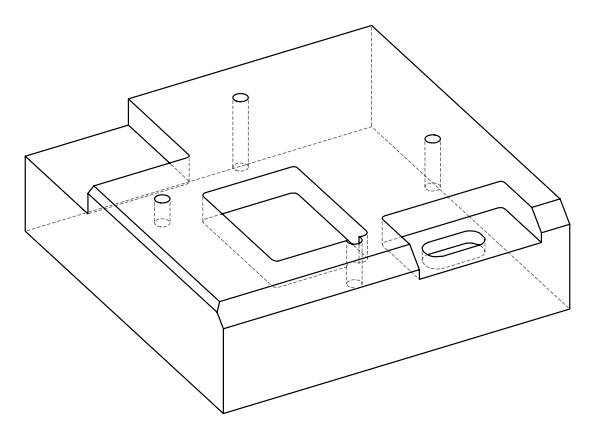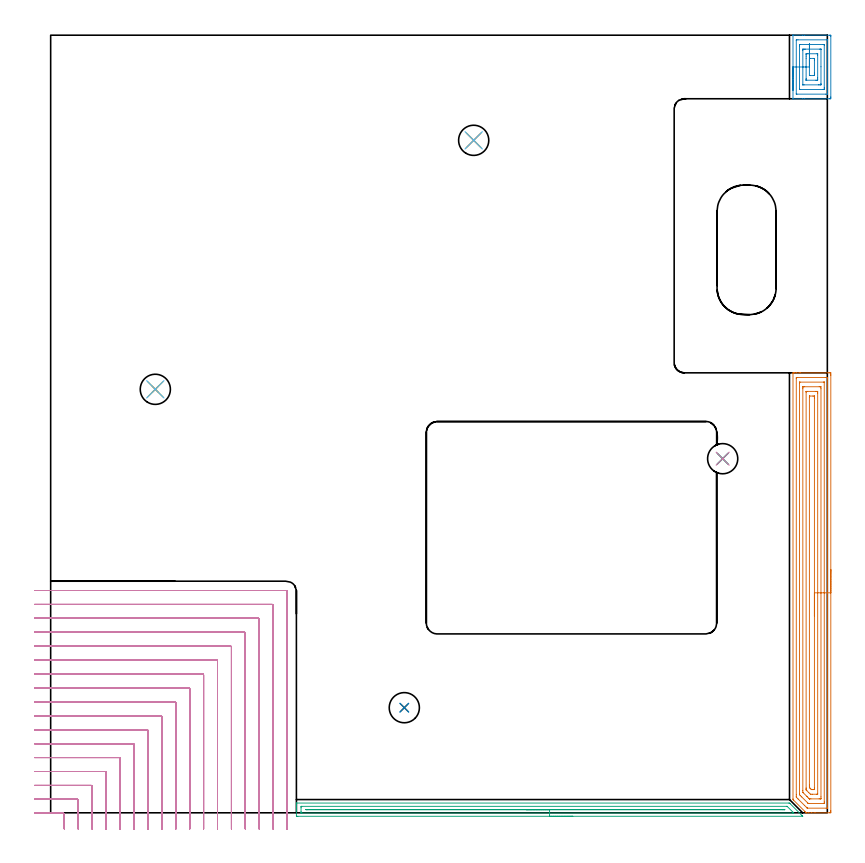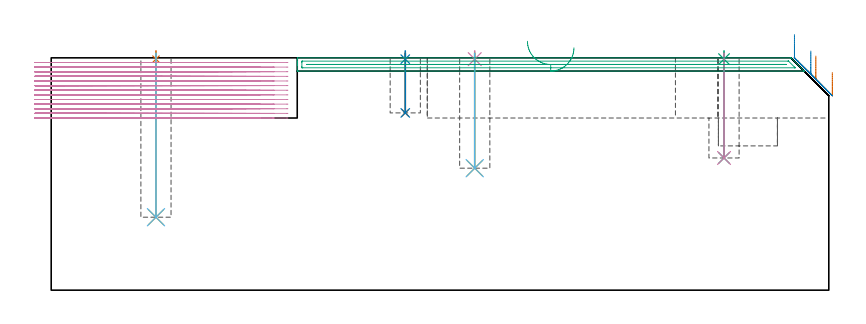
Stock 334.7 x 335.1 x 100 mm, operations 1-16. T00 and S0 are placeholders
(PLAN: 19 operations, 12 tool changes, 189.8 min)
(1 SPOT_DRILL | STEP1POCKET | NXT0321_9005460120000 | 0.03 min | 1 mm3)
(2 SPOT_DRILL_1 | STEP1POCKET_1 | NXT0321_9005460120000 | 0.03 min | 2 mm3)
(3 SPOT_DRILL_2 | STEP1POCKET_2 | NXT0321_9005460120000 | 0.03 min | 2 mm3)
(4 SPOT_DRILL_3 | STEP1POCKET_3 | NXT0321_9005460120000 | 0.03 min | 1 mm3)
(5 DRILL_BLIND_HOLE_INTO_CENTER | STEP1POCKET | UGT0301_201 | 0.28 min | 3690 mm3)
(6 DRILL_TO_ENLARGE_BLIND_HOLE | STEP1POCKET | UGT0301_374 | 0.28 min | 5396 mm3)
(7 DRILL_BLIND_HOLE_INTO_CENTER_1 | STEP1POCKET_1 | UGT0301_201 | 0.1 min | 1212 mm3)
(8 DRILL_TO_ENLARGE_BLIND_HOLE_1 | STEP1POCKET_1 | UGT0301_374 | 0.1 min | 1925 mm3)
(9 DRILL_BLIND_HOLE_INTO_CENTER_2 | STEP1POCKET_2 | UGT0301_201 | 0.18 min | 2282 mm3)
(10 DRILL_TO_ENLARGE_BLIND_HOLE_2 | STEP1POCKET_2 | UGT0301_374 | 0.18 min | 3424 mm3)
(11 DRILL_BLIND_HOLE_INTO_CENTER_3 | STEP1POCKET_3 | UGT0301_201 | 0.2 min | 2527 mm3)
(12 DRILL_TO_ENLARGE_BLIND_HOLE_3 | STEP1POCKET_3 | UGT0301_374 | 0.2 min | 3764 mm3)
(13 AREA_MILL | FG_CHAMFER_SURFACE | UGT0205_001 | 9.36 min | 26177 mm3)
(14 AREA_MILL_1 | FG_CHAMFER_SURFACE_1 | UGT0205_001 | 1.63 min | 4628 mm3)
(15 AREA_MILL_2 | FG_CHAMFER_SURFACE_2 | UGT0205_001 | 5.31 min | 3547 mm3)
(16 MILL_CORNER_NOTCH_RECTANGULAR | CORNER_NOTCH_RECTANGULAR | NXT0201_009 | Follow Part, ap 2, ae 75% | 56.61 min | 273572 mm3)
(17 MILL_RECTANGULAR_POCKET | POCKET_RECTANGULAR_STRAIGHT | NXT0201_009 | Follow Part, ap 2, ae 75% | 51.02 min | 295152 mm3)
(18 MILL_RECTANGULAR_POCKET_1 | POCKET_RECTANGULAR_STRAIGHT_1 | UGT0201_100 | Follow Part, ap 4.5, ae 75% | 2.59 min | 49498 mm3)
(19 MILL_SLOT | SLOT_PARTIAL_RECTANGULAR | NXT0201_009 | Follow Part, ap 2, ae 75% | 61.61 min | 165857 mm3)
(TOOL NXT0321_9005460120000 | NC Spot Drill, 142deg, 12mm, Carbide, Uncoated | D12 PA142 FL30 Z2)
(TOOL UGT0301_201 | Twist Drill 8.4 mm | D8.4 PA118 FL72 Z2)
(TOOL UGT0301_374 | Twist Drill Flat Bottom 13 mm | D13 PA180 FL101 Z2)
(TOOL UGT0205_001 | Chamfer Mill 20 x 3 x 45 deg. | D20 FL50 Z2)
(TOOL NXT0201_009 | ENDMILL 8mm [2P460-0800-NA 1630] | D8 FL26 Z6)
(TOOL UGT0201_100 | End Mill 18 mm | D18 FL22 Z2)
(OP 1 SPOT_DRILL)
G17 G21 G94 G90
T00 M6
G54
G17 G0 G90 X45.1 Y182.5 S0 M3
G43 Z110. H0
G94 G81 G98 Z99.44 F250. R103.
G80
M5
M2
(OP 2 SPOT_DRILL_1)
G17 G21 G94 G90
T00 M6
G54
G17 G0 G90 X152.4 Y45.3 S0 M3
G43 Z110. H0
G94 G81 G98 Z99.44 F250. R103.
G80
M5
M2
(OP 3 SPOT_DRILL_2)
G17 G21 G94 G90
T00 M6
G54
G17 G0 G90 X289.6 Y152.6 S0 M3
G43 Z110. H0
G94 G81 G98 Z99.44 F250. R103.
G80
M5
M2
(OP 4 SPOT_DRILL_3)
G17 G21 G94 G90
T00 M6
G54
G17 G0 G90 X182.3 Y289.8 S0 M3
G43 Z110. H0
G94 G81 G98 Z99.44 F250. R103.
G80
M5
M2
(OP 5 DRILL_BLIND_HOLE_INTO_CENTER)
G17 G21 G94 G90
T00 M6
G54
G17 G0 G90 X45.1 Y182.5 S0 M3
G43 Z110. H0
G94 G81 G98 Z31.4 F250. R102.
G80
M5
M2
(OP 6 DRILL_TO_ENLARGE_BLIND_HOLE)
G17 G21 G94 G90
T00 M6
G54
G17 G0 G90 X45.1 Y182.5 S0 M3
G43 Z110. H0
G94 G73 G98 Z31.4 F250. Q11.433 R102.
G80
M5
M2
(OP 7 DRILL_BLIND_HOLE_INTO_CENTER_1)
G17 G21 G94 G90
T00 M6
G54
G17 G0 G90 X152.4 Y45.3 S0 M3
G43 Z110. H0
G94 G81 G98 Z76.3 F250. R102.
G80
M5
M2
(OP 8 DRILL_TO_ENLARGE_BLIND_HOLE_1)
G17 G21 G94 G90
T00 M6
G54
G17 G0 G90 X152.4 Y45.3 S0 M3
G43 Z110. H0
G94 G81 G98 Z76.3 F250. R102.
G80
M5
M2
(OP 9 DRILL_BLIND_HOLE_INTO_CENTER_2)
G17 G21 G94 G90
T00 M6
G54
G17 G0 G90 X289.6 Y152.6 S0 M3
G43 Z110. H0
G94 G81 G98 Z56.9 F250. R102.
G80
M5
M2
(OP 10 DRILL_TO_ENLARGE_BLIND_HOLE_2)
G17 G21 G94 G90
T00 M6
G54
G17 G0 G90 X289.6 Y152.6 S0 M3
G43 Z110. H0
G94 G73 G98 Z56.9 F250. Q10.775 R102.
G80
M5
M2
(OP 11 DRILL_BLIND_HOLE_INTO_CENTER_3)
G17 G21 G94 G90
T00 M6
G54
G17 G0 G90 X182.3 Y289.8 S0 M3
G43 Z110. H0
G94 G81 G98 Z52.5 F250. R102.
G80
M5
M2
(OP 12 DRILL_TO_ENLARGE_BLIND_HOLE_3)
G17 G21 G94 G90
T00 M6
G54
G17 G0 G90 X182.3 Y289.8 S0 M3
G43 Z110. H0
G94 G73 G98 Z52.5 F250. Q11.875 R102.
G80
M5
M2
(OP 13 AREA_MILL)
G17 G21 G94 G90
T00 M6
G54
G17 G0 G90 X336.2 Y104.8 S1061 M3
G43 Z110. H0
Z93.7
G94 G1 Y104.762 Z92.828 F250.
Y104.648 Z91.963
Y104.459 Z91.112
Y104.197 Z90.28
Y103.863 Z89.474
Y103.46 Z88.7
Y102.992 Z87.964
Y102.46 Z87.272
Y101.871 Z86.629
Y101.228 Z86.04
Y100.536 Z85.508
Y99.8 Z85.04
Y99.026 Z84.637
Y98.22 Z84.303
Y97.388 Z84.041
Y96.536 Z83.852
Y95.672 Z83.738
Y94.8 Z83.7
Y0.922
X336.199 Y0.61 Z83.701
X336.194 Y0.035 Z83.704
X336.192 Y0.007 Z83.706
X335.62 Y0. Z84.277
X329.386 Z90.509
X327.932 Z91.965
X326.714 Z93.18
X325.601 Y0.001 Z94.298
X325.599 Z94.299
X325.585 Y0.015 Z94.315
X325.378 Y0.22 Z94.518
X324.989 Y0.61 Z94.91
X320.094 Y5.506 Z99.806
X320.011 Y5.591 Z99.889
X319.904 Y5.705 Z99.99
X319.9 Y5.967 Z100.
Y189.436
X319.903 Y189.59 Z99.988
X319.947 Y189.593 Z99.944
X320.326 Y189.6 Z99.574
X320.717 Z99.183
X321.37 Z98.525
X322.588 Z97.309
X323.152 Z96.743
X335.012 Z84.886
X335.62 Y189.597 Z84.277
X336.192 Y189.593 Z83.706
X336.194 Y189.565 Z83.704
X336.199 Y188.99 Z83.701
X336.2 Y188.409 Z83.7
Y94.8
X334.786 Z85.114
Y2.34
X334.784 Y2.283 Z85.116
X334.78 Y2.171 Z85.12
X334.772 Y2.01 Z85.128
X334.73 Y2.008 Z85.17
X334.233 Y2.001 Z85.667
X326.217 Z93.683
X326.12 Y2.005 Z93.78
X326.071 Y2.01 Z93.829
X326.043 Y2.018 Z93.857
X325.995 Y2.063 Z93.905
X325.823 Y2.228 Z94.077
X325.654 Y2.396 Z94.246
X324.933 Y3.117 Z94.967
X322.083 Y5.967 Z97.817
X321.37 Y6.688 Z98.53
X321.332 Y6.73 Z98.568
X321.321 Y6.805 Z98.579
X321.317 Y6.86 Z98.583
X321.315 Y6.915 Z98.585
X321.314 Y7.753 Z98.586
Y187.26
X321.316 Y187.317 Z98.584
X321.32 Y187.429 Z98.58
X321.328 Y187.59 Z98.572
X321.37 Y187.592 Z98.53
X321.867 Y187.599 Z98.033
X333.839 Y187.6 Z86.061
X334.336 Y187.598 Z85.564
X334.73 Y187.591 Z85.17
X334.779 Y187.589 Z85.121
X334.786 Y187.204 Z85.114
Y94.8
X333.372 Z86.528
X333.371 Y4.65 Z86.529
X333.37 Y4.181 Z86.53
X333.367 Y4.076 Z86.533
X333.365 Y4.026 Z86.535
X333.358 Y4.01 Z86.542
X333.31 Y4.007 Z86.59
X333.128 Y4.001 Z86.772
X326.894 Z93.006
X326.714 Y4.004 Z93.186
X326.534 Y4.01 Z93.366
X326.494 Y4.017 Z93.406
X326.469 Y4.038 Z93.431
X326.418 Y4.084 Z93.482
X326.318 Y4.181 Z93.582
X323.639 Y6.86 Z96.261
X323.152 Y7.35 Z96.748
X322.756 Y7.753 Z97.144
X322.735 Y7.784 Z97.165
X322.733 Y7.806 Z97.167
X322.73 Y7.859 Z97.17
X322.729 Y7.965 Z97.171
X322.728 Y8.177 Z97.172
X322.729 Y184.95 Z97.171
X322.73 Y185.419 Z97.17
X322.733 Y185.524 Z97.167
X322.735 Y185.574 Z97.165
X322.742 Y185.59 Z97.158
X322.79 Y185.593 Z97.11
X322.972 Y185.599 Z96.928
X333.129 Z86.771
X333.25 Y185.597 Z86.65
X333.346 Y185.592 Z86.554
X333.366 Y185.588 Z86.534
X333.368 Y185.583 Z86.532
X333.37 Y185.56 Z86.53
X333.371 Y185.419 Z86.529
X333.372 Y94.8 Z86.528
X331.957 Z87.943
Y6.86
X331.952 Y6.073 Z87.948
X331.951 Y6.023 Z87.949
X331.917 Y6.01 Z87.983
X331.81 Y6.006 Z88.09
X331.596 Y6.003 Z88.304
X331.167 Y6. Z88.733
X327.605 Z92.295
X327.143 Y6.001 Z92.757
X327.036 Y6.002 Z92.864
X326.982 Y6.006 Z92.918
X326.957 Y6.01 Z92.943
X326.925 Y6.035 Z92.975
X326.714 Y6.24 Z93.186
X326.089 Y6.86 Z93.811
X325.823 Y7.125 Z94.077
X324.305 Y8.645 Z95.595
X324.215 Y8.74 Z95.685
X324.163 Y8.797 Z95.737
X324.15 Y8.845 Z95.75
X324.143 Y9.538 Z95.757
Y182.74
X324.148 Y183.527 Z95.752
X324.149 Y183.577 Z95.751
X324.183 Y183.59 Z95.717
X324.29 Y183.594 Z95.61
X324.504 Y183.597 Z95.396
X324.933 Y183.6 Z94.967
X331.2 Z88.7
X331.61 Y183.598 Z88.29
X331.815 Y183.594 Z88.085
X331.916 Y183.59 Z87.984
X331.951 Y183.581 Z87.949
X331.957 Y182.74 Z87.943
Y94.8
X330.543 Z89.357
X330.542 Y8.379 Z89.358
X330.539 Y8.111 Z89.361
X330.536 Y8.036 Z89.364
X330.532 Y8.009 Z89.368
X330.517 Y8.007 Z89.383
X330.437 Y8.003 Z89.463
X330.277 Y8.001 Z89.623
X330.03 Y8. Z89.87
X328.247 Y8.001 Z91.653
X327.605 Y8.01 Z92.295
X327.394 Y8.016 Z92.506
X326.714 Y8.684 Z93.186
X325.86 Y9.538 Z94.04
X325.823 Y9.575 Z94.077
X325.614 Y9.795 Z94.286
X325.564 Y9.848 Z94.336
X325.561 Y9.986 Z94.339
X325.559 Y10.164 Z94.341
X325.557 Y10.431 Z94.343
Y10.698
X325.558 Y181.221 Z94.342
X325.561 Y181.489 Z94.339
X325.564 Y181.564 Z94.336
X325.568 Y181.591 Z94.332
X325.583 Y181.593 Z94.317
X325.663 Y181.597 Z94.237
X325.823 Y181.599 Z94.077
X326.07 Y181.6 Z93.83
X329.633 Z90.267
X330.277 Y181.598 Z89.623
X330.528 Y181.596 Z89.372
X330.538 Y181.586 Z89.362
X330.54 Y181.583 Z89.36
X330.543 Y180.955 Z89.357
Y180.687
Y94.8
X329.129 Z90.771
Y10.689
X329.128 Y10.431 Z90.772
X329.124 Y10.114 Z90.776
X329.122 Y10.036 Z90.778
X329.116 Y10.01 Z90.784
X329.068 Y10.007 Z90.832
X328.923 Y10.002 Z90.977
X328.495 Y10. Z91.405
X328.034 Z91.866
X327.927 Y10.003 Z91.973
X327.874 Y10.008 Z92.026
X327.848 Y10.012 Z92.052
X327.795 Y10.062 Z92.105
X327.605 Y10.245 Z92.295
X327.417 Y10.431 Z92.483
X327.228 Y10.621 Z92.672
X327.103 Y10.75 Z92.797
X327.004 Y10.856 Z92.896
X326.978 Y10.892 Z92.922
X326.976 Y10.908 Z92.924
X326.973 Y11.065 Z92.927
X326.971 Y11.324 Z92.929
Y11.959
Y178.911
X326.972 Y179.169 Z92.928
X326.976 Y179.486 Z92.924
X326.978 Y179.564 Z92.922
X326.984 Y179.59 Z92.916
X327.032 Y179.593 Z92.868
X327.176 Y179.598 Z92.724
X328.495 Y179.599 Z91.405
X328.959 Y179.597 Z90.941
X329.096 Y179.59 Z90.804
X329.122 Y179.586 Z90.778
X329.124 Y179.538 Z90.776
X329.127 Y179.428 Z90.773
X329.128 Y179.169 Z90.772
X329.129 Y178.534 Z90.771
Y94.8
Y93.928 Z90.809
Y93.064 Z90.923
Y92.212 Z91.112
Y91.38 Z91.374
Y90.574 Z91.708
Y89.8 Z92.111
Y89.064 Z92.58
Y88.372 Z93.111
Y87.729 Z93.7
Y87.14 Z94.343
Y86.608 Z95.035
Y86.14 Z95.771
Y85.737 Z96.545
Y85.403 Z97.351
Y85.141 Z98.183
Y84.952 Z99.035
Y84.838 Z99.9
Y84.8 Z100.771
G0 Z110.
M5
M2
(OP 14 AREA_MILL_1)
G17 G21 G94 G90
T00 M6
G54
G17 G0 G90 X319.9 Y311.4 S1061 M3
G43 Z110. H0
G94 G1 Y311.438 Z109.128 F250.
Y311.552 Z108.263
Y311.741 Z107.412
Y312.003 Z106.58
Y312.337 Z105.774
Y312.74 Z105.
Y313.208 Z104.264
Y313.74 Z103.572
Y314.329 Z102.929
Y314.972 Z102.339
Y315.664 Z101.808
Y316.4 Z101.34
Y317.174 Z100.937
Y317.98 Z100.603
Y318.812 Z100.341
Y319.663 Z100.152
Y320.528 Z100.038
Y321.4 Z100.
Y335.077
X319.904 Y335.093 Z99.994
X319.906 Y335.096 Z99.992
X319.96 Y335.1 Z99.938
X324.089 Z95.81
X324.933 Z94.96
X335.62 Z84.275
X336.045 Y335.097 Z83.85
X336.191 Y335.09 Z83.705
X336.199 Y334.945 Z83.698
X336.2 Y334.636 Z83.7
Y308.472
X336.197 Y308.164 Z83.703
X336.191 Y307.706 Z83.705
X336.087 Y307.702 Z83.809
X335.62 Y307.7 Z84.275
X324.933 Z94.96
X324.089 Z95.81
X319.961 Z99.938
X319.902 Z99.995
Y307.703 Z99.996
X319.9 Y307.723 Z100.
Y321.4
X321.314 Z98.586
X321.315 Y332.926 Z98.585
X321.316 Y332.982 Z98.584
X321.321 Y333.084 Z98.579
X321.37 Y333.09 Z98.53
X322.03 Y333.099 Z97.87
X334.498 Y333.1 Z85.402
X334.73 Y333.098 Z85.17
X334.762 Y333.095 Z85.138
X334.776 Y333.091 Z85.124
X334.781 Y333.037 Z85.119
X334.785 Y332.927 Z85.115
Y309.874
X334.784 Y309.818 Z85.116
X334.779 Y309.716 Z85.121
X334.73 Y309.71 Z85.17
X334.07 Y309.701 Z85.83
X321.602 Y309.7 Z98.298
X321.37 Y309.702 Z98.53
X321.338 Y309.705 Z98.562
X321.324 Y309.709 Z98.576
X321.319 Y309.763 Z98.581
X321.315 Y309.873 Z98.585
X321.314 Y321.4 Z98.586
X322.728 Z97.172
X322.729 Y330.224 Z97.171
X322.73 Y330.641 Z97.17
X322.735 Y331.061 Z97.165
X322.742 Y331.091 Z97.158
X322.765 Y331.095 Z97.135
X322.82 Y331.099 Z97.08
X322.93 Y331.1 Z96.97
X323.152 Z96.748
X332.955 Z86.945
X333.365 Y331.076 Z86.535
X333.368 Y330.959 Z86.532
X333.371 Y330.688 Z86.529
Y312.576
X333.37 Y312.159 Z86.53
X333.364 Y311.74 Z86.536
X333.358 Y311.709 Z86.542
X333.335 Y311.705 Z86.565
X333.28 Y311.701 Z86.62
X333.17 Y311.7 Z86.73
X332.948 Z86.952
X323.145 Z96.755
X322.735 Y311.724 Z97.165
X322.732 Y311.841 Z97.168
X322.729 Y312.112 Z97.171
X322.728 Y321.4 Z97.172
X324.143 Z95.757
Y328.459
X324.145 Y328.85 Z95.755
X324.148 Y329.045 Z95.752
X324.149 Y329.086 Z95.751
X324.194 Y329.091 Z95.706
X324.289 Y329.097 Z95.611
X324.933 Y329.1 Z94.967
X325.176 Z94.724
X331.411 Z88.489
X331.882 Y329.096 Z88.018
X331.935 Y329.093 Z87.965
X331.949 Y329.09 Z87.951
X331.951 Y329.08 Z87.949
X331.954 Y329.042 Z87.946
X331.956 Y328.881 Z87.944
X331.957 Y321.5 Z87.943
Y314.341
X331.955 Y313.95 Z87.945
X331.952 Y313.755 Z87.948
X331.951 Y313.714 Z87.949
X331.906 Y313.709 Z87.994
X331.811 Y313.703 Z88.089
X331.167 Y313.7 Z88.733
X330.923 Z88.977
X324.689 Z95.211
X324.218 Y313.704 Z95.682
X324.165 Y313.707 Z95.735
X324.151 Y313.71 Z95.749
X324.149 Y313.72 Z95.751
X324.146 Y313.758 Z95.754
X324.144 Y313.919 Z95.756
X324.143 Y321.4 Z95.757
X325.557 Z94.343
Y325.194
Y326.076
X325.558 Y326.694 Z94.342
X325.561 Y326.954 Z94.339
X325.564 Y327.045 Z94.336
X325.573 Y327.09 Z94.327
X325.619 Y327.092 Z94.281
X325.823 Y327.096 Z94.077
X326.305 Y327.1 Z93.595
X330.277 Y327.099 Z89.623
X330.413 Y327.097 Z89.487
X330.522 Y327.092 Z89.378
X330.534 Y327.09 Z89.366
X330.536 Y327.078 Z89.364
X330.54 Y327.034 Z89.36
X330.542 Y326.958 Z89.358
X330.543 Y326.694 Z89.357
Y326.43
Y316.724
X330.542 Y316.106 Z89.358
X330.539 Y315.846 Z89.361
X330.536 Y315.755 Z89.364
X330.527 Y315.71 Z89.373
X330.481 Y315.708 Z89.419
X330.277 Y315.704 Z89.623
X329.795 Y315.7 Z90.105
X325.823 Y315.701 Z94.077
X325.687 Y315.703 Z94.213
X325.578 Y315.708 Z94.322
X325.566 Y315.71 Z94.334
X325.564 Y315.722 Z94.336
X325.56 Y315.766 Z94.34
X325.558 Y315.842 Z94.342
X325.557 Y316.106 Z94.343
Y316.37
Y321.4
X326.971 Z92.929
Y323.792
Y324.047
X326.972 Y324.674 Z92.928
X326.975 Y324.929 Z92.925
X326.978 Y325.077 Z92.922
X327.261 Y325.092 Z92.639
X327.434 Y325.099 Z92.466
X328.667 Z91.233
X329.012 Y325.094 Z90.888
X329.109 Y325.09 Z90.791
X329.123 Y325.082 Z90.777
X329.125 Y325.073 Z90.775
X329.128 Y325.019 Z90.772
X329.129 Y324.929 Z90.771
Y324.302
Y319.008
Y318.753
X329.128 Y318.126 Z90.772
X329.125 Y317.87 Z90.775
X329.122 Y317.723 Z90.778
X328.839 Y317.708 Z91.061
X328.666 Y317.701 Z91.234
X327.433 Z92.467
X327.089 Y317.706 Z92.811
X326.992 Y317.71 Z92.908
X326.977 Y317.718 Z92.923
X326.975 Y317.727 Z92.925
X326.972 Y317.781 Z92.928
X326.971 Y321.4 Z92.929
Y322.272 Z92.967
Y323.136 Z93.081
Y323.988 Z93.27
Y324.82 Z93.532
Y325.626 Z93.866
Y326.4 Z94.269
Y327.136 Z94.737
Y327.828 Z95.268
Y328.471 Z95.858
Y329.06 Z96.501
Y329.591 Z97.193
Y330.06 Z97.929
Y330.463 Z98.703
Y330.797 Z99.509
Y331.059 Z100.341
Y331.248 Z101.192
Y331.362 Z102.057
Y331.4 Z102.929
G0 Z110.
M5
M2
(OP 15 AREA_MILL_2)
G17 G21 G94 G90
T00 M6
G54
G17 G0 G90 X225. Y-1.5 S1061 M3
G43 Z110. H0
Z104.3
G94 G1 X224.962 Z103.428 F250.
X224.848 Z102.564
X224.659 Z101.712
X224.397 Z100.88
X224.063 Z100.074
X223.66 Z99.3
X223.191 Z98.564
X222.66 Z97.872
X222.071 Z97.229
X221.428 Z96.64
X220.736 Z96.109
X220. Z95.64
X219.226 Z95.237
X218.42 Z94.903
X217.588 Z94.641
X216.736 Z94.452
X215.872 Z94.338
X215. Z94.3
X106.512
X105.903 Y-1.495 Z94.301
X105.901 Y-1.494 Z94.302
X105.9 Y0.903 Z96.698
Y1.466 Z97.263
Y1.797 Z97.593
Y2.359 Z98.155
Y2.69 Z98.485
Y3.351 Z99.151
Y3.743 Z99.543
X105.907 Y4.139 Z99.931
X105.91 Y4.197 Z99.988
X106.065 Y4.2 Z100.
X318.131
X318.405 Y4.194 Z99.992
X318.527 Y4.073 Z99.872
X318.57 Y4.03 Z99.83
X323.786 Y-1.185 Z94.614
X323.932 Y-1.33 Z94.467
X324.083 Y-1.485 Z94.313
X324.085 Y-1.495 Z94.303
X324.083 Y-1.499 Z94.299
X215. Y-1.5 Z94.3
Y-0.086 Z95.714
X108.298 Y-0.085 Z95.715
X108.202 Y-0.084 Z95.716
X108.011 Y-0.079 Z95.721
X107.909 Y-0.075 Z95.725
X107.906 Y-0.046 Z95.754
X107.904 Y0.01 Z95.81
X107.9 Y0.407 Z96.207
X107.902 Y2.192 Z97.992
X107.91 Y2.69 Z98.49
X107.923 Y2.779 Z98.579
X108.106 Y2.783 Z98.583
X108.202 Y2.785 Z98.585
X317.142
X317.238 Y2.784 Z98.584
X317.333 Y2.781 Z98.581
X317.357 Y2.779 Z98.579
X317.371 Y2.769 Z98.569
X317.402 Y2.744 Z98.544
X317.459 Y2.69 Z98.49
X319.917 Y0.233 Z96.033
X320.134 Y0.01 Z95.81
X320.206 Y-0.067 Z95.733
X320.21 Y-0.079 Z95.721
X320.171 Y-0.082 Z95.718
X320.108 Y-0.084 Z95.716
X320.012 Y-0.085 Z95.715
X319.917 Y-0.086 Z95.714
X215.
Y1.328 Z97.128
X110.551 Y1.329 Z97.129
X110.127 Y1.333 Z97.133
X110.083 Y1.335 Z97.135
X109.952 Y1.351 Z97.151
X110.042 Y1.364 Z97.164
X110.083 Y1.367 Z97.167
X110.509 Y1.371 Z97.171
X110.551
X316.134
X316.24 Y1.37 Z97.17
X316.292 Y1.367 Z97.167
X316.315 Y1.365 Z97.165
X316.345 Y1.348 Z97.148
X316.354 Y1.335 Z97.135
X316.345 Y1.334 Z97.134
X315.918 Y1.33 Z97.13
X315.495 Y1.329 Z97.129
X215. Y1.328 Z97.128
X214.128 Z97.167
X213.263 Z97.28
X212.412 Z97.469
X211.58 Z97.732
X210.774 Z98.065
X210. Z98.468
X209.264 Z98.937
X208.572 Z99.468
X207.929 Z100.057
X207.34 Z100.701
X206.808 Z101.393
X206.34 Z102.128
X205.937 Z102.902
X205.603 Z103.708
X205.341 Z104.54
X205.152 Z105.392
X205.038 Z106.257
X205. Z107.128
G0 Z110.
M5
M2
(OP 16 MILL_CORNER_NOTCH_RECTANGULAR)
G17 G21 G94 G90
T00 M6
G54
G17 G0 G90 X5.904 Y-7. S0 M3
G43 Z110. H1
Z98.008
G94 G1 X5.9 Y-4. F250.
Y-3.867 F500.
Y-0.594
G3 X5.506 Y-0.2 R0.4
G1 X-3.995
X-6.995 F250.
G0 Z110.
X11.905 Y-7.
Z98.008
G1 X11.9 Y-4.
Y-3.867 F500.
Y5.406
G3 X11.506 Y5.8 R0.4
G1 X-4.
X-7. F250.
G0 Z110.
X17.905 Y-7.
Z98.008
G1 X17.9 Y-4.
Y-3.867 F500.
Y11.406
G3 X17.506 Y11.8 R0.4
G1 X-4.
X-7. F250.
G0 Z110.
X23.905 Y-7.
Z98.008
G1 X23.9 Y-4.
Y-3.867 F500.
Y17.405
G3 X23.505 Y17.8 R0.4
G1 X-4.
X-7. F250.
G0 Z110.
X29.906 Y-7.
Z98.008
G1 X29.9 Y-4.
Y-3.867 F500.
Y23.405
G3 X29.505 Y23.8 R0.4
G1 X-4.
X-7. F250.
G0 Z110.
X35.906 Y-7.
Z98.008
G1 X35.9 Y-4.
Y-3.867 F500.
Y29.405
G3 X35.505 Y29.8 R0.4
G1 X-4.
X-7. F250.
G0 Z110.
X41.907 Y-7.
Z98.008
G1 X41.9 Y-4.
Y-3.867 F500.
Y35.405
G3 X41.505 Y35.8 R0.4
G1 X-4.
X-7. F250.
G0 Z110.
X47.908 Y-7.
Z98.008
G1 X47.9 Y-4.
Y-3.867 F500.
Y41.404
G3 X47.504 Y41.8 R0.4
G1 X-4.
X-7. F250.
G0 Z110.
X53.908 Y-7.
Z98.008
G1 X53.9 Y-4.
Y-3.867 F500.
Y47.404
G3 X53.504 Y47.8 R0.4
G1 X-4.
X-7. F250.
G0 Z110.
X59.91 Y-7.
Z98.008
G1 X59.9 Y-4.
Y-3.867 F500.
Y53.404
G3 X59.504 Y53.8 R0.4
G1 X-4.
X-7. F250.
G0 Z110.
X65.911 Y-7.
Z98.008
G1 X65.9 Y-4.
Y-3.867 F500.
Y59.404
G3 X65.504 Y59.8 R0.4
G1 X-4.
X-7. F250.
G0 Z110.
X71.914 Y-7.
Z98.008
G1 X71.9 Y-4.
Y-3.867 F500.
Y65.404
G3 X71.504 Y65.8 R0.4
G1 X-4.
X-7. F250.
G0 Z110.
X77.917 Y-7.
Z98.008
G1 X77.9 Y-4.
Y-3.867 F500.
Y71.403
G3 X77.503 Y71.8 R0.4
G1 X-4.
X-7. F250.
G0 Z110.
X83.923 Y-7.
Z98.008
G1 X83.9 Y-4.
Y-3.867 F500.
Y77.403
G3 X83.503 Y77.8 R0.4
G1 X-4.
X-7. F250.
G0 Z110.
X89.934 Y-7.
Z98.008
G1 X89.901 Y-4.
X89.9 Y-3.867 F500.
Y83.403
G3 X89.503 Y83.8 R0.4
G1 X-4.
X-7. F250.
G0 Z110.
X95.968 Y-6.999
Z98.008
G1 X95.901 Y-4.
X95.9 Y-3.867 F500.
Y89.403
G3 X95.503 Y89.8 R0.4
G1 X-4.
X-7. F250.
G0 Z110.
X101.9 Y-6.867
Z98.008
G1 Y-3.867
Y95.403 F500.
G3 X101.503 Y95.8 R0.4
G1 X-4.
X-7. F250.
G0 Z110.
X5.9 Y-7.
Z96.015
G1 Y-4.
Y-0.594 F500.
G3 X5.506 Y-0.2 R0.4
G1 X-3.995
X-6.995 F250.
G0 Z110.
X11.9 Y-7.
Z96.015
G1 Y-4.
Y5.406 F500.
G3 X11.506 Y5.8 R0.4
G1 X-4.
X-7. F250.
G0 Z110.
X17.9 Y-7.
Z96.015
G1 Y-4.
Y11.406 F500.
G3 X17.506 Y11.8 R0.4
G1 X-4.
X-7. F250.
G0 Z110.
X23.9 Y-7.
Z96.015
G1 Y-4.
Y17.405 F500.
G3 X23.505 Y17.8 R0.4
G1 X-4.
X-7. F250.
G0 Z110.
X29.9 Y-7.
Z96.015
G1 Y-4.
Y23.405 F500.
G3 X29.505 Y23.8 R0.4
G1 X-4.
X-7. F250.
G0 Z110.
X35.9 Y-7.
Z96.015
G1 Y-4.
Y29.405 F500.
G3 X35.505 Y29.8 R0.4
G1 X-4.
X-7. F250.
G0 Z110.
X41.9 Y-7.
Z96.015
G1 Y-4.
Y35.405 F500.
G3 X41.505 Y35.8 R0.4
G1 X-4.
X-7. F250.
G0 Z110.
X47.9 Y-7.
Z96.015
G1 Y-4.
Y41.404 F500.
G3 X47.504 Y41.8 R0.4
G1 X-4.
X-7. F250.
G0 Z110.
X53.9 Y-7.
Z96.015
G1 Y-4.
Y47.404 F500.
G3 X53.504 Y47.8 R0.4
G1 X-4.
X-7. F250.
G0 Z110.
X59.9 Y-7.
Z96.015
G1 Y-4.
Y53.404 F500.
G3 X59.504 Y53.8 R0.4
G1 X-4.
X-7. F250.
G0 Z110.
X65.9 Y-7.
Z96.015
G1 Y-4.
Y59.404 F500.
G3 X65.504 Y59.8 R0.4
G1 X-4.
X-7. F250.
G0 Z110.
X71.9 Y-7.
Z96.015
G1 Y-4.
Y65.404 F500.
G3 X71.504 Y65.8 R0.4
G1 X-4.
X-7. F250.
G0 Z110.
X77.9 Y-7.
Z96.015
G1 Y-4.
Y71.403 F500.
G3 X77.503 Y71.8 R0.4
G1 X-4.
X-7. F250.
G0 Z110.
X83.9 Y-7.
Z96.015
G1 Y-4.
Y77.403 F500.
G3 X83.503 Y77.8 R0.4
G1 X-4.
X-7. F250.
G0 Z110.
X89.9 Y-7.
Z96.015
G1 Y-4.
Y83.403 F500.
G3 X89.503 Y83.8 R0.4
G1 X-4.
X-7. F250.
G0 Z110.
X95.9 Y-7.
Z96.015
G1 Y-4.
Y89.403 F500.
G3 X95.503 Y89.8 R0.4
G1 X-4.
X-7. F250.
G0 Z110.
X101.9 Y-7.
Z96.015
G1 Y-4.
Y95.403 F500.
G3 X101.503 Y95.8 R0.4
G1 X-4.
X-7. F250.
G0 Z110.
X5.9 Y-7.
Z94.023
G1 Y-4.
Y-0.594 F500.
G3 X5.506 Y-0.2 R0.4
G1 X-3.995
X-6.995 F250.
G0 Z110.
X11.9 Y-7.
Z94.023
G1 Y-4.
Y5.406 F500.
G3 X11.506 Y5.8 R0.4
G1 X-4.
X-7. F250.
G0 Z110.
X17.9 Y-7.
Z94.023
G1 Y-4.
Y11.406 F500.
G3 X17.506 Y11.8 R0.4
G1 X-4.
X-7. F250.
G0 Z110.
X23.9 Y-7.
Z94.023
G1 Y-4.
Y17.405 F500.
G3 X23.505 Y17.8 R0.4
G1 X-4.
X-7. F250.
G0 Z110.
X29.9 Y-7.
Z94.023
G1 Y-4.
Y23.405 F500.
G3 X29.505 Y23.8 R0.4
G1 X-4.
X-7. F250.
G0 Z110.
X35.9 Y-7.
Z94.023
G1 Y-4.
Y29.405 F500.
G3 X35.505 Y29.8 R0.4
G1 X-4.
X-7. F250.
G0 Z110.
X41.9 Y-7.
Z94.023
G1 Y-4.
Y35.405 F500.
G3 X41.505 Y35.8 R0.4
G1 X-4.
X-7. F250.
G0 Z110.
X47.9 Y-7.
Z94.023
G1 Y-4.
Y41.404 F500.
G3 X47.504 Y41.8 R0.4
G1 X-4.
X-7. F250.
G0 Z110.
X53.9 Y-7.
Z94.023
G1 Y-4.
Y47.404 F500.
G3 X53.504 Y47.8 R0.4
G1 X-4.
X-7. F250.
G0 Z110.
X59.9 Y-7.
Z94.023
G1 Y-4.
Y53.404 F500.
G3 X59.504 Y53.8 R0.4
G1 X-4.
X-7. F250.
G0 Z110.
X65.9 Y-7.
Z94.023
G1 Y-4.
Y59.404 F500.
G3 X65.504 Y59.8 R0.4
G1 X-4.
X-7. F250.
G0 Z110.
X71.9 Y-7.
Z94.023
G1 Y-4.
Y65.404 F500.
G3 X71.504 Y65.8 R0.4
G1 X-4.
X-7. F250.
G0 Z110.
X77.9 Y-7.
Z94.023
G1 Y-4.
Y71.403 F500.
G3 X77.503 Y71.8 R0.4
G1 X-4.
X-7. F250.
G0 Z110.
X83.9 Y-7.
Z94.023
G1 Y-4.
Y77.403 F500.
G3 X83.503 Y77.8 R0.4
G1 X-4.
X-7. F250.
G0 Z110.
X89.9 Y-7.
Z94.023
G1 Y-4.
Y83.403 F500.
G3 X89.503 Y83.8 R0.4
G1 X-4.
X-7. F250.
G0 Z110.
X95.9 Y-7.
Z94.023
G1 Y-4.
Y89.403 F500.
G3 X95.503 Y89.8 R0.4
G1 X-4.
X-7. F250.
G0 Z110.
X101.9 Y-7.
Z94.023
G1 Y-4.
Y95.403 F500.
G3 X101.503 Y95.8 R0.4
G1 X-4.
X-7. F250.
G0 Z110.
X5.9 Y-7.
Z92.031
G1 Y-4.
Y-0.594 F500.
G3 X5.506 Y-0.2 R0.4
G1 X-3.995
X-6.995 F250.
G0 Z110.
X11.9 Y-7.
Z92.031
G1 Y-4.
Y5.406 F500.
G3 X11.506 Y5.8 R0.4
G1 X-4.
X-7. F250.
G0 Z110.
X17.9 Y-7.
Z92.031
G1 Y-4.
Y11.406 F500.
G3 X17.506 Y11.8 R0.4
G1 X-4.
X-7. F250.
G0 Z110.
X23.9 Y-7.
Z92.031
G1 Y-4.
Y17.405 F500.
G3 X23.505 Y17.8 R0.4
G1 X-4.
X-7. F250.
G0 Z110.
X29.9 Y-7.
Z92.031
G1 Y-4.
Y23.405 F500.
G3 X29.505 Y23.8 R0.4
G1 X-4.
X-7. F250.
G0 Z110.
X35.9 Y-7.
Z92.031
G1 Y-4.
Y29.405 F500.
G3 X35.505 Y29.8 R0.4
G1 X-4.
X-7. F250.
G0 Z110.
X41.9 Y-7.
Z92.031
G1 Y-4.
Y35.405 F500.
G3 X41.505 Y35.8 R0.4
G1 X-4.
X-7. F250.
G0 Z110.
X47.9 Y-7.
Z92.031
G1 Y-4.
Y41.404 F500.
G3 X47.504 Y41.8 R0.4
G1 X-4.
X-7. F250.
G0 Z110.
X53.9 Y-7.
Z92.031
G1 Y-4.
Y47.404 F500.
G3 X53.504 Y47.8 R0.4
G1 X-4.
X-7. F250.
G0 Z110.
X59.9 Y-7.
Z92.031
G1 Y-4.
Y53.404 F500.
G3 X59.504 Y53.8 R0.4
G1 X-4.
X-7. F250.
G0 Z110.
X65.9 Y-7.
Z92.031
G1 Y-4.
Y59.404 F500.
G3 X65.504 Y59.8 R0.4
G1 X-4.
X-7. F250.
G0 Z110.
X71.9 Y-7.
Z92.031
G1 Y-4.
Y65.404 F500.
G3 X71.504 Y65.8 R0.4
G1 X-4.
X-7. F250.
G0 Z110.
X77.9 Y-7.
Z92.031
G1 Y-4.
Y71.403 F500.
G3 X77.503 Y71.8 R0.4
G1 X-4.
X-7. F250.
G0 Z110.
X83.9 Y-7.
Z92.031
G1 Y-4.
Y77.403 F500.
G3 X83.503 Y77.8 R0.4
G1 X-4.
X-7. F250.
G0 Z110.
X89.9 Y-7.
Z92.031
G1 Y-4.
Y83.403 F500.
G3 X89.503 Y83.8 R0.4
G1 X-4.
X-7. F250.
G0 Z110.
X95.9 Y-7.
Z92.031
G1 Y-4.
Y89.403 F500.
G3 X95.503 Y89.8 R0.4
G1 X-4.
X-7. F250.
G0 Z110.
X101.9 Y-7.
Z92.031
G1 Y-4.
Y95.403 F500.
G3 X101.503 Y95.8 R0.4
G1 X-4.
X-7. F250.
G0 Z110.
X5.9 Y-7.
Z90.038
G1 Y-4.
Y-0.594 F500.
G3 X5.506 Y-0.2 R0.4
G1 X-3.995
X-6.995 F250.
G0 Z110.
X11.9 Y-7.
Z90.038
G1 Y-4.
Y5.406 F500.
G3 X11.506 Y5.8 R0.4
G1 X-4.
X-7. F250.
G0 Z110.
X17.9 Y-7.
Z90.038
G1 Y-4.
Y11.406 F500.
G3 X17.506 Y11.8 R0.4
G1 X-4.
X-7. F250.
G0 Z110.
X23.9 Y-7.
Z90.038
G1 Y-4.
Y17.405 F500.
G3 X23.505 Y17.8 R0.4
G1 X-4.
X-7. F250.
G0 Z110.
X29.9 Y-7.
Z90.038
G1 Y-4.
Y23.405 F500.
G3 X29.505 Y23.8 R0.4
G1 X-4.
X-7. F250.
G0 Z110.
X35.9 Y-7.
Z90.038
G1 Y-4.
Y29.405 F500.
G3 X35.505 Y29.8 R0.4
G1 X-4.
X-7. F250.
G0 Z110.
X41.9 Y-7.
Z90.038
G1 Y-4.
Y35.405 F500.
G3 X41.505 Y35.8 R0.4
G1 X-4.
X-7. F250.
G0 Z110.
X47.9 Y-7.
Z90.038
G1 Y-4.
Y41.404 F500.
G3 X47.504 Y41.8 R0.4
G1 X-4.
X-7. F250.
G0 Z110.
X53.9 Y-7.
Z90.038
G1 Y-4.
Y47.404 F500.
G3 X53.504 Y47.8 R0.4
G1 X-4.
X-7. F250.
G0 Z110.
X59.9 Y-7.
Z90.038
G1 Y-4.
Y53.404 F500.
G3 X59.504 Y53.8 R0.4
G1 X-4.
X-7. F250.
G0 Z110.
X65.9 Y-7.
Z90.038
G1 Y-4.
Y59.404 F500.
G3 X65.504 Y59.8 R0.4
G1 X-4.
X-7. F250.
G0 Z110.
X71.9 Y-7.
Z90.038
G1 Y-4.
Y65.404 F500.
G3 X71.504 Y65.8 R0.4
G1 X-4.
X-7. F250.
G0 Z110.
X77.9 Y-7.
Z90.038
G1 Y-4.
Y71.403 F500.
G3 X77.503 Y71.8 R0.4
G1 X-4.
X-7. F250.
G0 Z110.
X83.9 Y-7.
Z90.038
G1 Y-4.
Y77.403 F500.
G3 X83.503 Y77.8 R0.4
G1 X-4.
X-7. F250.
G0 Z110.
X89.9 Y-7.
Z90.038
G1 Y-4.
Y83.403 F500.
G3 X89.503 Y83.8 R0.4
G1 X-4.
X-7. F250.
G0 Z110.
X95.9 Y-7.
Z90.038
G1 Y-4.
Y89.403 F500.
G3 X95.503 Y89.8 R0.4
G1 X-4.
X-7. F250.
G0 Z110.
X101.9 Y-7.
Z90.038
G1 Y-4.
Y95.403 F500.
G3 X101.503 Y95.8 R0.4
G1 X-4.
X-7. F250.
G0 Z110.
X5.9 Y-7.
Z88.046
G1 Y-4.
Y-0.594 F500.
G3 X5.506 Y-0.2 R0.4
G1 X-3.995
X-6.995 F250.
G0 Z110.
X11.9 Y-7.
Z88.046
G1 Y-4.
Y5.406 F500.
G3 X11.506 Y5.8 R0.4
G1 X-4.
X-7. F250.
G0 Z110.
X17.9 Y-7.
Z88.046
G1 Y-4.
Y11.406 F500.
G3 X17.506 Y11.8 R0.4
G1 X-4.
X-7. F250.
G0 Z110.
X23.9 Y-7.
Z88.046
G1 Y-4.
Y17.405 F500.
G3 X23.505 Y17.8 R0.4
G1 X-4.
X-7. F250.
G0 Z110.
X29.9 Y-7.
Z88.046
G1 Y-4.
Y23.405 F500.
G3 X29.505 Y23.8 R0.4
G1 X-4.
X-7. F250.
G0 Z110.
X35.9 Y-7.
Z88.046
G1 Y-4.
Y29.405 F500.
G3 X35.505 Y29.8 R0.4
G1 X-4.
X-7. F250.
G0 Z110.
X41.9 Y-7.
Z88.046
G1 Y-4.
Y35.405 F500.
G3 X41.505 Y35.8 R0.4
G1 X-4.
X-7. F250.
G0 Z110.
X47.9 Y-7.
Z88.046
G1 Y-4.
Y41.404 F500.
G3 X47.504 Y41.8 R0.4
G1 X-4.
X-7. F250.
G0 Z110.
X53.9 Y-7.
Z88.046
G1 Y-4.
Y47.404 F500.
G3 X53.504 Y47.8 R0.4
G1 X-4.
X-7. F250.
G0 Z110.
X59.9 Y-7.
Z88.046
G1 Y-4.
Y53.404 F500.
G3 X59.504 Y53.8 R0.4
G1 X-4.
X-7. F250.
G0 Z110.
X65.9 Y-7.
Z88.046
G1 Y-4.
Y59.404 F500.
G3 X65.504 Y59.8 R0.4
G1 X-4.
X-7. F250.
G0 Z110.
X71.9 Y-7.
Z88.046
G1 Y-4.
Y65.404 F500.
G3 X71.504 Y65.8 R0.4
G1 X-4.
X-7. F250.
G0 Z110.
X77.9 Y-7.
Z88.046
G1 Y-4.
Y71.403 F500.
G3 X77.503 Y71.8 R0.4
G1 X-4.
X-7. F250.
G0 Z110.
X83.9 Y-7.
Z88.046
G1 Y-4.
Y77.403 F500.
G3 X83.503 Y77.8 R0.4
G1 X-4.
X-7. F250.
G0 Z110.
X89.9 Y-7.
Z88.046
G1 Y-4.
Y83.403 F500.
G3 X89.503 Y83.8 R0.4
G1 X-4.
X-7. F250.
G0 Z110.
X95.9 Y-7.
Z88.046
G1 Y-4.
Y89.403 F500.
G3 X95.503 Y89.8 R0.4
G1 X-4.
X-7. F250.
G0 Z110.
X101.9 Y-7.
Z88.046
G1 Y-4.
Y95.403 F500.
G3 X101.503 Y95.8 R0.4
G1 X-4.
X-7. F250.
G0 Z110.
X5.9 Y-7.
Z86.054
G1 Y-4.
Y-0.594 F500.
G3 X5.506 Y-0.2 R0.4
G1 X-3.995
X-6.995 F250.
G0 Z110.
X11.9 Y-7.
Z86.054
G1 Y-4.
Y5.406 F500.
G3 X11.506 Y5.8 R0.4
G1 X-4.
X-7. F250.
G0 Z110.
X17.9 Y-7.
Z86.054
G1 Y-4.
Y11.406 F500.
G3 X17.506 Y11.8 R0.4
G1 X-4.
X-7. F250.
G0 Z110.
X23.9 Y-7.
Z86.054
G1 Y-4.
Y17.405 F500.
G3 X23.505 Y17.8 R0.4
G1 X-4.
X-7. F250.
G0 Z110.
X29.9 Y-7.
Z86.054
G1 Y-4.
Y23.405 F500.
G3 X29.505 Y23.8 R0.4
G1 X-4.
X-7. F250.
G0 Z110.
X35.9 Y-7.
Z86.054
G1 Y-4.
Y29.405 F500.
G3 X35.505 Y29.8 R0.4
G1 X-4.
X-7. F250.
G0 Z110.
X41.9 Y-7.
Z86.054
G1 Y-4.
Y35.405 F500.
G3 X41.505 Y35.8 R0.4
G1 X-4.
X-7. F250.
G0 Z110.
X47.9 Y-7.
Z86.054
G1 Y-4.
Y41.404 F500.
G3 X47.504 Y41.8 R0.4
G1 X-4.
X-7. F250.
G0 Z110.
X53.9 Y-7.
Z86.054
G1 Y-4.
Y47.404 F500.
G3 X53.504 Y47.8 R0.4
G1 X-4.
X-7. F250.
G0 Z110.
X59.9 Y-7.
Z86.054
G1 Y-4.
Y53.404 F500.
G3 X59.504 Y53.8 R0.4
G1 X-4.
X-7. F250.
G0 Z110.
X65.9 Y-7.
Z86.054
G1 Y-4.
Y59.404 F500.
G3 X65.504 Y59.8 R0.4
G1 X-4.
X-7. F250.
G0 Z110.
X71.9 Y-7.
Z86.054
G1 Y-4.
Y65.404 F500.
G3 X71.504 Y65.8 R0.4
G1 X-4.
X-7. F250.
G0 Z110.
X77.9 Y-7.
Z86.054
G1 Y-4.
Y71.403 F500.
G3 X77.503 Y71.8 R0.4
G1 X-4.
X-7. F250.
G0 Z110.
X83.9 Y-7.
Z86.054
G1 Y-4.
Y77.403 F500.
G3 X83.503 Y77.8 R0.4
G1 X-4.
X-7. F250.
G0 Z110.
X89.9 Y-7.
Z86.054
G1 Y-4.
Y83.403 F500.
G3 X89.503 Y83.8 R0.4
G1 X-4.
X-7. F250.
G0 Z110.
X95.9 Y-7.
Z86.054
G1 Y-4.
Y89.403 F500.
G3 X95.503 Y89.8 R0.4
G1 X-4.
X-7. F250.
G0 Z110.
X101.9 Y-7.
Z86.054
G1 Y-4.
Y95.403 F500.
G3 X101.503 Y95.8 R0.4
G1 X-4.
X-7. F250.
G0 Z110.
X5.9 Y-7.
Z84.062
G1 Y-4.
Y-0.594 F500.
G3 X5.506 Y-0.2 R0.4
G1 X-3.995
X-6.995 F250.
G0 Z110.
X11.9 Y-7.
Z84.062
G1 Y-4.
Y5.406 F500.
G3 X11.506 Y5.8 R0.4
G1 X-4.
X-7. F250.
G0 Z110.
X17.9 Y-7.
Z84.062
G1 Y-4.
Y11.406 F500.
G3 X17.506 Y11.8 R0.4
G1 X-4.
X-7. F250.
G0 Z110.
X23.9 Y-7.
Z84.062
G1 Y-4.
Y17.405 F500.
G3 X23.505 Y17.8 R0.4
G1 X-4.
X-7. F250.
G0 Z110.
X29.9 Y-7.
Z84.062
G1 Y-4.
Y23.405 F500.
G3 X29.505 Y23.8 R0.4
G1 X-4.
X-7. F250.
G0 Z110.
X35.9 Y-7.
Z84.062
G1 Y-4.
Y29.405 F500.
G3 X35.505 Y29.8 R0.4
G1 X-4.
X-7. F250.
G0 Z110.
X41.9 Y-7.
Z84.062
G1 Y-4.
Y35.405 F500.
G3 X41.505 Y35.8 R0.4
G1 X-4.
X-7. F250.
G0 Z110.
X47.9 Y-7.
Z84.062
G1 Y-4.
Y41.404 F500.
G3 X47.504 Y41.8 R0.4
G1 X-4.
X-7. F250.
G0 Z110.
X53.9 Y-7.
Z84.062
G1 Y-4.
Y47.404 F500.
G3 X53.504 Y47.8 R0.4
G1 X-4.
X-7. F250.
G0 Z110.
X59.9 Y-7.
Z84.062
G1 Y-4.
Y53.404 F500.
G3 X59.504 Y53.8 R0.4
G1 X-4.
X-7. F250.
G0 Z110.
X65.9 Y-7.
Z84.062
G1 Y-4.
Y59.404 F500.
G3 X65.504 Y59.8 R0.4
G1 X-4.
X-7. F250.
G0 Z110.
X71.9 Y-7.
Z84.062
G1 Y-4.
Y65.404 F500.
G3 X71.504 Y65.8 R0.4
G1 X-4.
X-7. F250.
G0 Z110.
X77.9 Y-7.
Z84.062
G1 Y-4.
Y71.403 F500.
G3 X77.503 Y71.8 R0.4
G1 X-4.
X-7. F250.
G0 Z110.
X83.9 Y-7.
Z84.062
G1 Y-4.
Y77.403 F500.
G3 X83.503 Y77.8 R0.4
G1 X-4.
X-7. F250.
G0 Z110.
X89.9 Y-7.
Z84.062
G1 Y-4.
Y83.403 F500.
G3 X89.503 Y83.8 R0.4
G1 X-4.
X-7. F250.
G0 Z110.
X95.9 Y-7.
Z84.062
G1 Y-4.
Y89.403 F500.
G3 X95.503 Y89.8 R0.4
G1 X-4.
X-7. F250.
G0 Z110.
X101.9 Y-7.
Z84.062
G1 Y-4.
Y95.403 F500.
G3 X101.503 Y95.8 R0.4
G1 X-4.
X-7. F250.
G0 Z110.
X5.9 Y-7.
Z82.069
G1 Y-4.
Y-0.594 F500.
G3 X5.506 Y-0.2 R0.4
G1 X-3.995
X-6.995 F250.
G0 Z110.
X11.9 Y-7.
Z82.069
G1 Y-4.
Y5.406 F500.
G3 X11.506 Y5.8 R0.4
G1 X-4.
X-7. F250.
G0 Z110.
X17.9 Y-7.
Z82.069
G1 Y-4.
Y11.406 F500.
G3 X17.506 Y11.8 R0.4
G1 X-4.
X-7. F250.
G0 Z110.
X23.9 Y-7.
Z82.069
G1 Y-4.
Y17.405 F500.
G3 X23.505 Y17.8 R0.4
G1 X-4.
X-7. F250.
G0 Z110.
X29.9 Y-7.
Z82.069
G1 Y-4.
Y23.405 F500.
G3 X29.505 Y23.8 R0.4
G1 X-4.
X-7. F250.
G0 Z110.
X35.9 Y-7.
Z82.069
G1 Y-4.
Y29.405 F500.
G3 X35.505 Y29.8 R0.4
G1 X-4.
X-7. F250.
G0 Z110.
X41.9 Y-7.
Z82.069
G1 Y-4.
Y35.405 F500.
G3 X41.505 Y35.8 R0.4
G1 X-4.
X-7. F250.
G0 Z110.
X47.9 Y-7.
Z82.069
G1 Y-4.
Y41.404 F500.
G3 X47.504 Y41.8 R0.4
G1 X-4.
X-7. F250.
G0 Z110.
X53.9 Y-7.
Z82.069
G1 Y-4.
Y47.404 F500.
G3 X53.504 Y47.8 R0.4
G1 X-4.
X-7. F250.
G0 Z110.
X59.9 Y-7.
Z82.069
G1 Y-4.
Y53.404 F500.
G3 X59.504 Y53.8 R0.4
G1 X-4.
X-7. F250.
G0 Z110.
X65.9 Y-7.
Z82.069
G1 Y-4.
Y59.404 F500.
G3 X65.504 Y59.8 R0.4
G1 X-4.
X-7. F250.
G0 Z110.
X71.9 Y-7.
Z82.069
G1 Y-4.
Y65.404 F500.
G3 X71.504 Y65.8 R0.4
G1 X-4.
X-7. F250.
G0 Z110.
X77.9 Y-7.
Z82.069
G1 Y-4.
Y71.403 F500.
G3 X77.503 Y71.8 R0.4
G1 X-4.
X-7. F250.
G0 Z110.
X83.9 Y-7.
Z82.069
G1 Y-4.
Y77.403 F500.
G3 X83.503 Y77.8 R0.4
G1 X-4.
X-7. F250.
G0 Z110.
X89.9 Y-7.
Z82.069
G1 Y-4.
Y83.403 F500.
G3 X89.503 Y83.8 R0.4
G1 X-4.
X-7. F250.
G0 Z110.
X95.9 Y-7.
Z82.069
G1 Y-4.
Y89.403 F500.
G3 X95.503 Y89.8 R0.4
G1 X-4.
X-7. F250.
G0 Z110.
X101.9 Y-7.
Z82.069
G1 Y-4.
Y95.403 F500.
G3 X101.503 Y95.8 R0.4
G1 X-4.
X-7. F250.
G0 Z110.
X5.9 Y-7.
Z80.077
G1 Y-4.
Y-0.594 F500.
G3 X5.506 Y-0.2 R0.4
G1 X-3.995
X-6.995 F250.
G0 Z110.
X11.9 Y-7.
Z80.077
G1 Y-4.
Y5.406 F500.
G3 X11.506 Y5.8 R0.4
G1 X-4.
X-7. F250.
G0 Z110.
X17.9 Y-7.
Z80.077
G1 Y-4.
Y11.406 F500.
G3 X17.506 Y11.8 R0.4
G1 X-4.
X-7. F250.
G0 Z110.
X23.9 Y-7.
Z80.077
G1 Y-4.
Y17.405 F500.
G3 X23.505 Y17.8 R0.4
G1 X-4.
X-7. F250.
G0 Z110.
X29.9 Y-7.
Z80.077
G1 Y-4.
Y23.405 F500.
G3 X29.505 Y23.8 R0.4
G1 X-4.
X-7. F250.
G0 Z110.
X35.9 Y-7.
Z80.077
G1 Y-4.
Y29.405 F500.
G3 X35.505 Y29.8 R0.4
G1 X-4.
X-7. F250.
G0 Z110.
X41.9 Y-7.
Z80.077
G1 Y-4.
Y35.405 F500.
G3 X41.505 Y35.8 R0.4
G1 X-4.
X-7. F250.
G0 Z110.
X47.9 Y-7.
Z80.077
G1 Y-4.
Y41.404 F500.
G3 X47.504 Y41.8 R0.4
G1 X-4.
X-7. F250.
G0 Z110.
X53.9 Y-7.
Z80.077
G1 Y-4.
Y47.404 F500.
G3 X53.504 Y47.8 R0.4
G1 X-4.
X-7. F250.
G0 Z110.
X59.9 Y-7.
Z80.077
G1 Y-4.
Y53.404 F500.
G3 X59.504 Y53.8 R0.4
G1 X-4.
X-7. F250.
G0 Z110.
X65.9 Y-7.
Z80.077
G1 Y-4.
Y59.404 F500.
G3 X65.504 Y59.8 R0.4
G1 X-4.
X-7. F250.
G0 Z110.
X71.9 Y-7.
Z80.077
G1 Y-4.
Y65.404 F500.
G3 X71.504 Y65.8 R0.4
G1 X-4.
X-7. F250.
G0 Z110.
X77.9 Y-7.
Z80.077
G1 Y-4.
Y71.403 F500.
G3 X77.503 Y71.8 R0.4
G1 X-4.
X-7. F250.
G0 Z110.
X83.9 Y-7.
Z80.077
G1 Y-4.
Y77.403 F500.
G3 X83.503 Y77.8 R0.4
G1 X-4.
X-7. F250.
G0 Z110.
X89.9 Y-7.
Z80.077
G1 Y-4.
Y83.403 F500.
G3 X89.503 Y83.8 R0.4
G1 X-4.
X-7. F250.
G0 Z110.
X95.9 Y-7.
Z80.077
G1 Y-4.
Y89.403 F500.
G3 X95.503 Y89.8 R0.4
G1 X-4.
X-7. F250.
G0 Z110.
X101.9 Y-7.
Z80.077
G1 Y-4.
Y95.403 F500.
G3 X101.503 Y95.8 R0.4
G1 X-4.
X-7. F250.
G0 Z110.
X5.9 Y-7.
Z78.085
G1 Y-4.
Y-0.594 F500.
G3 X5.506 Y-0.2 R0.4
G1 X-3.995
X-6.995 F250.
G0 Z110.
X11.9 Y-7.
Z78.085
G1 Y-4.
Y5.406 F500.
G3 X11.506 Y5.8 R0.4
G1 X-4.
X-7. F250.
G0 Z110.
X17.9 Y-7.
Z78.085
G1 Y-4.
Y11.406 F500.
G3 X17.506 Y11.8 R0.4
G1 X-4.
X-7. F250.
G0 Z110.
X23.9 Y-7.
Z78.085
G1 Y-4.
Y17.405 F500.
G3 X23.505 Y17.8 R0.4
G1 X-4.
X-7. F250.
G0 Z110.
X29.9 Y-7.
Z78.085
G1 Y-4.
Y23.405 F500.
G3 X29.505 Y23.8 R0.4
G1 X-4.
X-7. F250.
G0 Z110.
X35.9 Y-7.
Z78.085
G1 Y-4.
Y29.405 F500.
G3 X35.505 Y29.8 R0.4
G1 X-4.
X-7. F250.
G0 Z110.
X41.9 Y-7.
Z78.085
G1 Y-4.
Y35.405 F500.
G3 X41.505 Y35.8 R0.4
G1 X-4.
X-7. F250.
G0 Z110.
X47.9 Y-7.
Z78.085
G1 Y-4.
Y41.404 F500.
G3 X47.504 Y41.8 R0.4
G1 X-4.
X-7. F250.
G0 Z110.
X53.9 Y-7.
Z78.085
G1 Y-4.
Y47.404 F500.
G3 X53.504 Y47.8 R0.4
G1 X-4.
X-7. F250.
G0 Z110.
X59.9 Y-7.
Z78.085
G1 Y-4.
Y53.404 F500.
G3 X59.504 Y53.8 R0.4
G1 X-4.
X-7. F250.
G0 Z110.
X65.9 Y-7.
Z78.085
G1 Y-4.
Y59.404 F500.
G3 X65.504 Y59.8 R0.4
G1 X-4.
X-7. F250.
G0 Z110.
X71.9 Y-7.
Z78.085
G1 Y-4.
Y65.404 F500.
G3 X71.504 Y65.8 R0.4
G1 X-4.
X-7. F250.
G0 Z110.
X77.9 Y-7.
Z78.085
G1 Y-4.
Y71.403 F500.
G3 X77.503 Y71.8 R0.4
G1 X-4.
X-7. F250.
G0 Z110.
X83.9 Y-7.
Z78.085
G1 Y-4.
Y77.403 F500.
G3 X83.503 Y77.8 R0.4
G1 X-4.
X-7. F250.
G0 Z110.
X89.9 Y-7.
Z78.085
G1 Y-4.
Y83.403 F500.
G3 X89.503 Y83.8 R0.4
G1 X-4.
X-7. F250.
G0 Z110.
X95.9 Y-7.
Z78.085
G1 Y-4.
Y89.403 F500.
G3 X95.503 Y89.8 R0.4
G1 X-4.
X-7. F250.
G0 Z110.
X101.9 Y-7.
Z78.085
G1 Y-4.
Y95.403 F500.
G3 X101.503 Y95.8 R0.4
G1 X-4.
X-7. F250.
G0 Z110.
X5.9 Y-7.
Z76.092
G1 Y-4.
Y-0.594 F500.
G3 X5.506 Y-0.2 R0.4
G1 X-3.995
X-6.995 F250.
G0 Z110.
X11.9 Y-7.
Z76.092
G1 Y-4.
Y5.406 F500.
G3 X11.506 Y5.8 R0.4
G1 X-4.
X-7. F250.
G0 Z110.
X17.9 Y-7.
Z76.092
G1 Y-4.
Y11.406 F500.
G3 X17.506 Y11.8 R0.4
G1 X-4.
X-7. F250.
G0 Z110.
X23.9 Y-7.
Z76.092
G1 Y-4.
Y17.405 F500.
G3 X23.505 Y17.8 R0.4
G1 X-4.
X-7. F250.
G0 Z110.
X29.9 Y-7.
Z76.092
G1 Y-4.
Y23.405 F500.
G3 X29.505 Y23.8 R0.4
G1 X-4.
X-7. F250.
G0 Z110.
X35.9 Y-7.
Z76.092
G1 Y-4.
Y29.405 F500.
G3 X35.505 Y29.8 R0.4
G1 X-4.
X-7. F250.
G0 Z110.
X41.9 Y-7.
Z76.092
G1 Y-4.
Y35.405 F500.
G3 X41.505 Y35.8 R0.4
G1 X-4.
X-7. F250.
G0 Z110.
X47.9 Y-7.
Z76.092
G1 Y-4.
Y41.404 F500.
G3 X47.504 Y41.8 R0.4
G1 X-4.
X-7. F250.
G0 Z110.
X53.9 Y-7.
Z76.092
G1 Y-4.
Y47.404 F500.
G3 X53.504 Y47.8 R0.4
G1 X-4.
X-7. F250.
G0 Z110.
X59.9 Y-7.
Z76.092
G1 Y-4.
Y53.404 F500.
G3 X59.504 Y53.8 R0.4
G1 X-4.
X-7. F250.
G0 Z110.
X65.9 Y-7.
Z76.092
G1 Y-4.
Y59.404 F500.
G3 X65.504 Y59.8 R0.4
G1 X-4.
X-7. F250.
G0 Z110.
X71.9 Y-7.
Z76.092
G1 Y-4.
Y65.404 F500.
G3 X71.504 Y65.8 R0.4
G1 X-4.
X-7. F250.
G0 Z110.
X77.9 Y-7.
Z76.092
G1 Y-4.
Y71.403 F500.
G3 X77.503 Y71.8 R0.4
G1 X-4.
X-7. F250.
G0 Z110.
X83.9 Y-7.
Z76.092
G1 Y-4.
Y77.403 F500.
G3 X83.503 Y77.8 R0.4
G1 X-4.
X-7. F250.
G0 Z110.
X89.9 Y-7.
Z76.092
G1 Y-4.
Y83.403 F500.
G3 X89.503 Y83.8 R0.4
G1 X-4.
X-7. F250.
G0 Z110.
X95.9 Y-7.
Z76.092
G1 Y-4.
Y89.403 F500.
G3 X95.503 Y89.8 R0.4
G1 X-4.
X-7. F250.
G0 Z110.
X101.9 Y-7.
Z76.092
G1 Y-4.
Y95.403 F500.
G3 X101.503 Y95.8 R0.4
G1 X-4.
X-7. F250.
G0 Z110.
X5.9 Y-7.
Z74.1
G1 Y-4.
Y-0.594 F500.
G3 X5.506 Y-0.2 R0.4
G1 X-3.995
X-6.995 F250.
G0 Z110.
X11.9 Y-7.
Z74.1
G1 Y-4.
Y5.406 F500.
G3 X11.506 Y5.8 R0.4
G1 X-4.
X-7. F250.
G0 Z110.
X17.9 Y-7.
Z74.1
G1 Y-4.
Y11.406 F500.
G3 X17.506 Y11.8 R0.4
G1 X-4.
X-7. F250.
G0 Z110.
X23.9 Y-7.
Z74.1
G1 Y-4.
Y17.405 F500.
G3 X23.505 Y17.8 R0.4
G1 X-4.
X-7. F250.
G0 Z110.
X29.9 Y-7.
Z74.1
G1 Y-4.
Y23.405 F500.
G3 X29.505 Y23.8 R0.4
G1 X-4.
X-7. F250.
G0 Z110.
X35.9 Y-7.
Z74.1
G1 Y-4.
Y29.405 F500.
G3 X35.505 Y29.8 R0.4
G1 X-4.
X-7. F250.
G0 Z110.
X41.9 Y-7.
Z74.1
G1 Y-4.
Y35.405 F500.
G3 X41.505 Y35.8 R0.4
G1 X-4.
X-7. F250.
G0 Z110.
X47.9 Y-7.
Z74.1
G1 Y-4.
Y41.404 F500.
G3 X47.504 Y41.8 R0.4
G1 X-4.
X-7. F250.
G0 Z110.
X53.9 Y-7.
Z74.1
G1 Y-4.
Y47.404 F500.
G3 X53.504 Y47.8 R0.4
G1 X-4.
X-7. F250.
G0 Z110.
X59.9 Y-7.
Z74.1
G1 Y-4.
Y53.404 F500.
G3 X59.504 Y53.8 R0.4
G1 X-4.
X-7. F250.
G0 Z110.
X65.9 Y-7.
Z74.1
G1 Y-4.
Y59.404 F500.
G3 X65.504 Y59.8 R0.4
G1 X-4.
X-7. F250.
G0 Z110.
X71.9 Y-7.
Z74.1
G1 Y-4.
Y65.404 F500.
G3 X71.504 Y65.8 R0.4
G1 X-4.
X-7. F250.
G0 Z110.
X77.9 Y-7.
Z74.1
G1 Y-4.
Y71.403 F500.
G3 X77.503 Y71.8 R0.4
G1 X-4.
X-7. F250.
G0 Z110.
X83.9 Y-7.
Z74.1
G1 Y-4.
Y77.403 F500.
G3 X83.503 Y77.8 R0.4
G1 X-4.
X-7. F250.
G0 Z110.
X89.9 Y-7.
Z74.1
G1 Y-4.
Y83.403 F500.
G3 X89.503 Y83.8 R0.4
G1 X-4.
X-7. F250.
G0 Z110.
X95.9 Y-7.
Z74.1
G1 Y-4.
Y89.403 F500.
G3 X95.503 Y89.8 R0.4
G1 X-4.
X-7. F250.
G0 Z110.
X101.9 Y-7.
Z74.1
G1 Y-4.
Y95.403 F500.
G3 X101.503 Y95.8 R0.4
G1 X-4.
X-7. F250.
G0 Z110.
M5
M2
